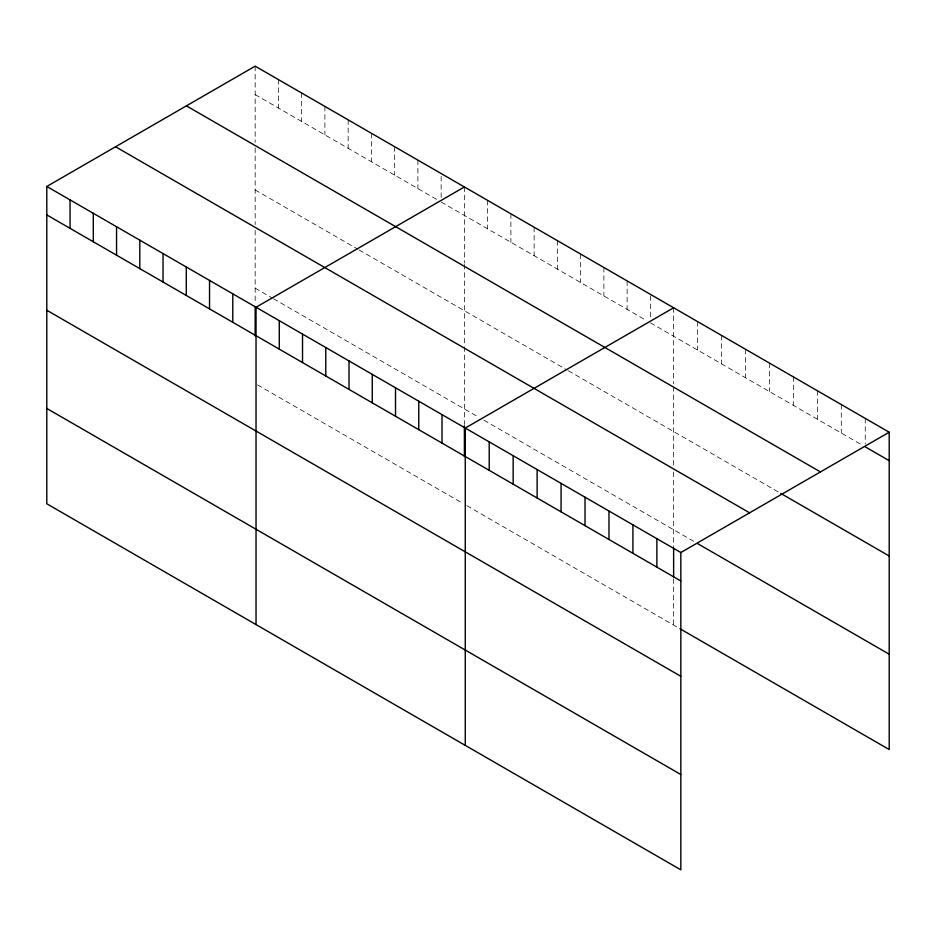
<?xml version="1.0" encoding="UTF-8"?>
<svg xmlns="http://www.w3.org/2000/svg" width="936" height="936" viewBox="0 0 936 936"><rect width="100%" height="100%" fill="white"/><g stroke="black" fill="none" stroke-linecap="round" stroke-linejoin="round"><path stroke-width="0.7" stroke-dasharray="4.68 3.51" d="M255.165 94.618L437.475 199.883M441.149 202L646.706 320.674M650.38 322.803L862.723 445.396M255.165 189.949L357.95 249.28M359.167 249.994L567.181 370.083M568.398 370.785L779.524 492.675M255.165 288.159L272.294 298.046M273.523 298.748L479.08 417.433M483.97 420.252L696.325 542.857M257.611 384.895L463.18 503.568M466.842 505.686L678.67 627.986M865.25 418.392L865.25 444.003M841.3 404.563L841.3 433.017M817.339 390.733L817.339 419.188M793.389 376.904L793.389 405.358M769.439 363.074L769.439 391.54M745.489 349.245L745.489 377.711M721.539 335.416L721.539 363.882M697.577 321.598L697.577 350.052M673.627 307.769L673.627 383.877M673.627 386.685L673.627 466.21M673.627 471.978L673.627 546.577M673.627 578.811L673.627 625.072M650.38 295.764L650.38 319.948M627.132 280.917L627.132 309.371M603.884 267.497L603.884 295.951M580.636 254.077L580.636 282.532M557.388 240.657L557.388 269.112M534.14 227.226L534.14 255.692M510.892 213.806L510.892 242.26M487.644 200.386L487.644 228.84M464.396 186.966L464.396 263.086M464.396 264.478L464.396 345.407M464.396 346.846L464.396 424.371M441.149 176.389L441.149 197.73M417.901 160.126L417.901 188.581M394.653 146.695L394.653 175.161M371.405 133.275L371.405 161.729M348.157 119.855L348.157 148.309M324.909 106.435L324.909 134.889M301.661 93.015L301.661 121.469M278.413 79.583L278.413 108.049M255.165 66.163L255.165 142.284M255.165 147.888L255.165 224.605M255.165 230.385L255.165 303.58"/><path stroke-width="1.4" d="M46.8 186.463L680.835 552.521L680.835 869.837L46.8 503.779L46.8 186.463L255.165 66.163L889.2 432.221L889.2 749.537L679.934 628.711M464.396 186.966L256.031 307.265L256.031 624.581M673.627 307.769L465.262 428.068L465.262 745.372M680.835 552.521L889.2 432.221M865.25 446.846L889.2 460.676M186.404 105.862L820.439 471.919M780.788 493.412L889.2 555.996M115.561 146.765L749.596 512.823M697.577 543.582L889.2 654.217M46.8 214.917L680.835 580.975M46.8 310.249L680.835 676.295M46.8 408.459L680.835 774.517M673.627 547.981L673.627 577.418M656.885 538.691L656.885 567.146M632.923 524.862L632.923 553.316M608.973 511.033L608.973 539.487M585.023 497.203L585.023 525.658M561.073 483.374L561.073 511.84M537.124 469.544L537.124 498.01M513.162 455.715L513.162 484.181M489.212 441.897L489.212 470.352M464.396 425.775L464.396 456.616M442.014 414.636L442.014 443.102M418.766 401.216L418.766 429.671M395.519 387.796L395.519 416.251M372.271 374.377L372.271 402.831M349.023 360.957L349.023 389.411M325.775 347.525L325.775 375.991M302.527 334.105L302.527 362.56M279.279 320.685L279.279 349.14M255.165 306.376L255.165 335.813M232.783 293.846L232.783 322.3M209.535 280.426L209.535 308.88M186.287 266.994L186.287 295.46M163.039 253.574L163.039 282.029M139.792 240.154L139.792 268.609M116.544 226.734L116.544 255.189M93.296 213.314L93.296 241.769M70.048 199.883L70.048 228.349"/></g></svg>
